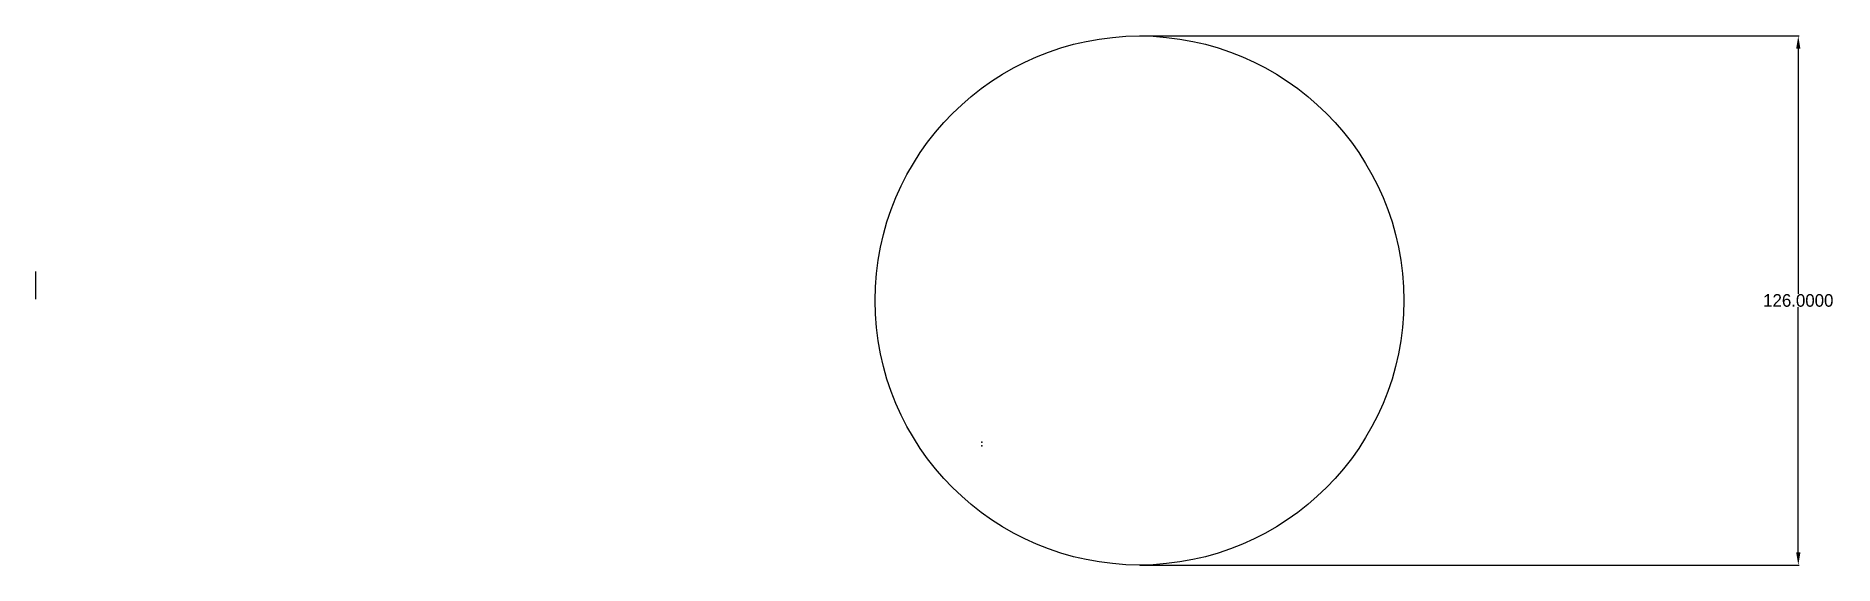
# Model space of a CAD drawing. Header units: inches. Extents: x 62 to 490, y 24 to 150.
import ezdxf

# ---------------------------------------------------------------- set-up
doc = ezdxf.new("R2010")
doc.units = ezdxf.units.IN
doc.header["$MEASUREMENT"] = 0
doc.dimstyles.get("Standard").update_dxf_attribs({"dimtxt": 3, "dimasz": 3, "dimexe": 0.18, "dimexo": 0.0625, "dimgap": 0.09, "dimtad": 0, "dimtih": 1, "dimtoh": 1, "dimdec": 4, "dimzin": 0, "dimdsep": 46, "dimtxsty": 'Standard', "dimcen": 0.09, "dimadec": 0, "dimazin": 0, "dimtfac": 1, "dimtdec": 4, "dimtofl": 0, "dimtmove": 0, "dimatfit": 3, "dimfxl": 1, "dimtolj": 1, "dimtzin": 0, "dimarcsym": 0})

# ---------------------------------------------------------------- blocks, each defined once
blk = doc.blocks.new('*D3')
at = {"color": 0, "lineweight": -2}
for p, q in [((324.91, 150.39), (482, 150.39)), ((481.82, 147.39), (481.82, 88.98)), ((481.82, 27.39), (481.82, 85.8)), ((324.91, 24.39), (482, 24.39))]:
    blk.add_line(p, q, dxfattribs=at)
at = {"color": 0}
for points in [[(481.32, 147.39), (482.32, 147.39), (481.82, 150.39)], [(481.32, 27.39), (482.32, 27.39), (481.82, 24.39)]]:
    blk.add_solid(points, dxfattribs=at)
at = {"layer": 'Defpoints', "color": 0}
for p in [(324.85, 150.39), (324.85, 24.39), (481.82, 24.39)]:
    blk.add_point(p, dxfattribs=at)
at = {"color": 0, "insert": (481.82, 87.39), "char_height": 3, "attachment_point": 5}
blk.add_mtext('\\A1;126.0000', dxfattribs=at)

msp = doc.modelspace()

# ---------------------------------------------------------------- linework, layer by layer
msp.add_line((61.91662, 87.74728), (61.91662, 94.32721))
msp.add_circle((324.84633, 87.39402), 63)
msp.add_circle((324.84633, 87.39402), 63)
for p in [(287.30413, 53.65502), (287.30413, 52.80437)]:
    msp.add_point(p)

# ---------------------------------------------------------------- dimensions: what is measured, and where the dimension line sits
dim = msp.add_linear_dim(base=(481.81585, 24.39402), p1=(324.84633, 150.39402), p2=(324.84633, 24.39402), angle=90, dimstyle='Standard')
dim.commit()
dim.dimension.update_dxf_attribs({"geometry": '*D3', "text_midpoint": (481.81585, 87.39402)})

doc.saveas('drawing.dxf')
